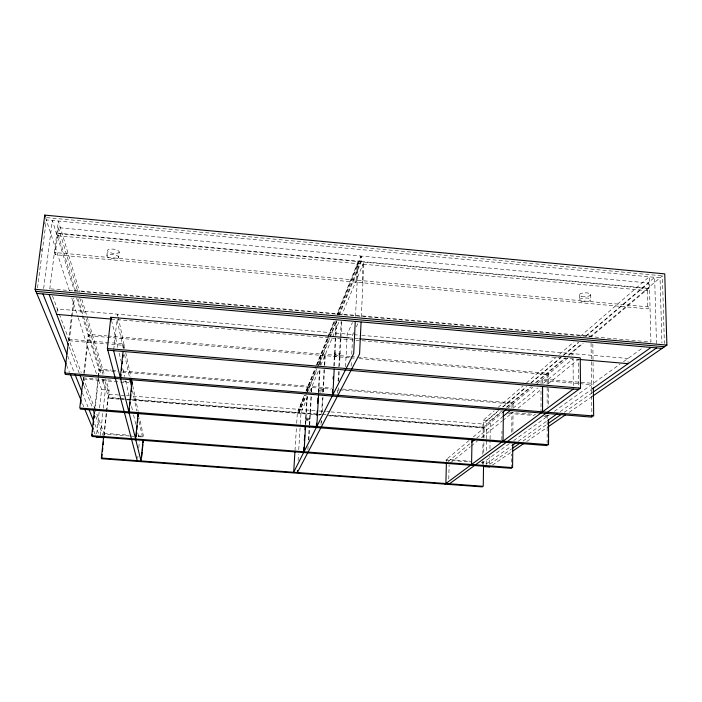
<?xml version="1.0" encoding="UTF-8"?>
<svg xmlns="http://www.w3.org/2000/svg" width="702" height="702" viewBox="0 0 702 702"><rect width="100%" height="100%" fill="white"/><g stroke="black" fill="none" stroke-linecap="round" stroke-linejoin="round"><path stroke-width="0.53" stroke-dasharray="3.51 2.63" d="M541.005 412.995L541.031 388.004M541.04 383.661L541.04 380.405L578.65 383.564M542.585 383.476L542.593 379.115L593.304 383.38M511.46 468.331L511.582 454.141M511.767 432.309L511.933 412.636M511.969 408.292L512.004 403.922L513.127 402.992L513.074 408.467M512.89 431.467L513.039 412.82M501.842 439.891L501.939 431.256M486.188 464.557L486.267 459.178M486.389 450.57L486.547 439.812M486.565 438.741L486.828 420.445L498.464 410.53M489.733 463.75L489.838 456.221M489.943 448.692L490.057 440.093M490.075 439.013L490.329 420.726L501.193 411.574M329.563 415.356L482.923 427.527L482.976 424.034L498.78 410.565M482.651 464.294L482.695 461.065M482.8 454.194L482.994 442.199M483.055 437.846L483.336 420.173L494.111 410.854M483.564 464.434L483.617 461.153M483.748 452.413L483.897 442.558M483.968 438.197L484.134 427.272L330.379 415.066M446.419 461.486L446.472 459.389L470.498 461.223M448.771 479.01L449.104 464.987M338.741 314.944L360.626 261.425L360.881 256.019L58.363 227.641L57.669 233.152L75.737 291.514M339.312 314.996L361.276 261.486L361.53 256.081L648.499 283.003L648.639 288.303L590.891 336.82M363.013 264.18L362.135 282.748L363.004 280.747M361.319 316.839L363.882 262.1L341.935 314.671M351.158 366.146L351.369 361.793M351.746 354.168L352.702 334.573L353.606 332.651M357.309 263.654L356.414 282.222L357.257 280.221M355.51 316.33L358.152 261.565L336.934 314.224M345.542 366.769L347.183 334.099L352.457 322.56M334.38 365.865L336.749 321.244M337.478 393.19L337.644 389.908M338.101 381.142L338.61 371.288M338.838 366.909L341.216 321.095M338.18 390.944L338.346 387.723M338.68 381.291L339.18 371.648M339.461 366.295L340.874 338.934M340.926 337.855L341.769 321.683M333.801 366.172L336.223 320.656M320.989 424.622L321.226 420.252M321.595 413.689L322.56 396.191M322.788 392.207L323.306 391.093L318.813 390.733L318.313 391.848L322.788 392.207L324.034 369.647M324.28 365.347L324.815 355.677M321.551 422.657L321.674 420.524M322.148 411.995L322.973 397.06M323.271 391.734L324.5 369.524M324.736 365.207L325.333 354.422M318.269 392.541L319.594 369.27M319.831 364.97L320.384 355.3M318.717 392.436L320.033 369.155M320.279 364.838L320.884 354.045M305.317 424.377L307.011 395.752M307.265 391.488L307.52 387.223M305.651 424.578L307.353 395.84M307.608 391.558L307.924 386.205M307.88 449.622L308.073 446.367M308.45 439.864L309.275 425.772M309.336 424.692L311.012 396.077M311.258 391.813L311.504 387.548M308.81 440.119L309.626 425.982M309.696 424.894L311.363 396.165M311.618 391.892L311.925 386.539M127.22 399.298L298.692 412.899L298.903 409.363L304.65 395.147M317.594 414.399L299.105 412.934L299.324 409.398L305.089 395.182M298.096 460.573L298.49 454.054M298.754 449.701L300.272 424.692M300.333 423.604L300.991 412.732L308.169 395.542M295.015 450.508L296.419 427.667M296.692 423.315L297.358 412.443L304.291 395.226M137.741 458.231L137.952 456.142M138.785 447.762L139.417 441.47M123.429 348.21L123.885 343.866L109.828 342.681M123.859 348.613L124.201 345.366L109.135 344.103M118.682 257.362A5.949 2.08 7.6 0 0 110.144 254.361A5.949 2.08 7.6 0 0 109.53 257.915A5.949 2.08 7.6 0 0 118.682 257.362L119.252 252.088A5.949 2.106 7.7 0 0 110.74 249.061A5.949 2.106 7.7 0 0 110.117 252.65A5.949 2.106 7.7 0 0 119.261 252.088M100.377 435.275L102.861 412.6M103.334 408.283L105.344 389.926L102.08 379.466M103.808 435.293L106.283 412.557M106.397 411.539L107.932 397.402L118.84 398.271M104.159 435.565L109.091 390.224L105.651 378.738M113.75 349.605L117.006 319.577L123.236 348.262M117.366 316.339L117.594 314.18L118.05 316.321M126.132 399.21L108.652 397.823L109.038 394.243L104.58 379.571M94.717 408.476L98.157 377.711M98.28 376.641L99.114 369.129L111.135 370.112M98.605 377.825L95.077 409.433L104.326 434.073L129.44 435.986M98.728 376.755L99.114 369.129M96.709 433.906L99.456 409.064M99.57 407.985L101.606 389.619L97.876 378.167M106.888 255.756L107.485 250.465M83.766 373.341L88.268 334.336L106.809 335.907M83.468 381.028L83.942 376.913M84.337 373.473L88.689 335.688L88.268 334.336M68.454 341.523L73.684 298.052M69.287 340.882L72.157 317.014M72.28 315.997L74.351 298.675M56.967 312.206L57.371 308.959L360.688 335.266M49.772 289.092L58.389 221.033L79.668 292.05M55.142 254.677L54.405 252.474L650.017 307.037L647.735 308.854L55.142 254.677L57.529 235.74L56.818 233.45L649.534 288.75L647.27 290.646L57.529 235.74M43.638 288.548L52.36 220.463L74.605 291.593M41.181 251.184L41.462 249.017M44.709 224.035L44.989 221.858M37.496 288.004L46.332 219.893L660.047 277.825L661.942 342.962M305.897 391.251L315.961 366.268M316.365 365.268L327.553 337.513M327.957 336.495L334.099 321.253M306.291 391.084L315.321 368.743M316.962 364.68L327.632 338.276M328.045 337.267L334.608 321.016M337.074 314.926L360.881 256.019M306.739 391.119L315.803 368.787M317.444 364.724L328.984 336.293M329.396 335.275L335.161 321.068M337.636 314.97L361.53 256.081M298.692 412.899L306.125 394.726M306.537 393.717L316.856 368.471M317.269 367.462L329.247 338.171M329.659 337.162L336.258 321.007M299.105 412.934L306.151 395.77M307.809 391.734L316.927 369.524M318.585 365.479L329.773 338.224M330.186 337.206L336.82 321.051M309.828 391.576L319.138 369.261M320.832 365.215L339.417 320.691M356.335 326.904L358.16 323.06M498.262 407.265L523.148 385.758M526.465 382.897L556.326 357.09M559.643 354.22L573.745 342.032M580.378 336.302L649.227 276.799L650.938 341.988L49.807 288.803M502.614 406.984L526.702 386.433M530.861 382.897L562.425 355.967M563.258 355.256L578.211 342.506M585.687 336.126L654.641 277.308L656.475 343.559M502.939 407.02L526.228 387.179M531.221 382.923L560.328 358.125M563.662 355.291L578.632 342.532M586.117 336.153L648.499 283.003M506.212 407.353L530.458 386.942M535.477 382.713L564.741 358.073M568.085 355.256L582.291 343.296M589.82 336.951L662.381 275.86L664.39 343.48M482.923 427.527L502.167 411.354M507.195 407.134L531.467 386.741M536.486 382.52L565.777 357.915M569.129 355.098L583.353 343.146M484.134 427.272L483.213 428.044L326.869 415.645M359.398 358.599L547.156 374.491L548.525 373.341L548.534 384.161M469.12 440.47L445.656 460.064L470.691 461.977M473.315 436.969L501.807 413.171M507.669 408.274L532.809 387.276M537.004 383.775L568.006 357.88M571.358 355.08L573.034 353.685L573.051 355.774M448.104 461.556L470.059 443.524M476.816 437.978L502.141 417.172M513.118 408.152L537.609 388.039M543.515 383.187L573.069 358.915L573.271 387.987M449.982 463.215L470.393 446.709M471.244 446.024L477.193 441.207M481.44 437.767L501.851 421.261M502.702 420.577L512.899 412.328M518.006 408.195L541.812 388.943M547.762 384.126L578.369 359.371L578.615 389.513M509.248 443.778L482.669 462.881L480.493 462.723M513.68 440.602L549.131 415.128M554.44 411.302L620.015 364.18M623.56 361.635L642.111 348.297M486.179 463.925L511.179 446.261M518.269 441.251L546.876 421.042M560.161 411.653L591.505 389.513M489.742 464.206L511.267 449.201M522.929 441.075L547.156 424.192M564.197 412.311L592.005 392.927M492.4 465.119L511.354 452.079M526.702 441.523L546.56 427.86M569.129 412.337L591.689 396.823M104.028 433.283L128.554 435.152M138.145 435.889L143.48 436.293M130.537 436.065L133.81 436.319M138.18 436.653L143.638 437.065L139.566 417.83M101.606 389.619L109.091 390.224M483.336 420.173L490.329 420.726M109.038 394.243L125.412 395.542M126.5 395.63L128.685 395.805M133.047 396.147L298.903 409.363M299.324 409.398L317.901 410.881M318.998 410.968L325.552 411.486M326.649 411.574L329.931 411.837M331.019 411.925L482.976 424.034M119.928 398.359L123.201 398.613M129.738 399.131L321.656 414.373M322.745 414.461L326.018 414.715M318.682 414.487L320.858 414.663M119.147 399.166L108.213 398.297L107.932 397.402M120.235 399.254L320.314 415.119M112.223 370.2L117.69 370.647M123.148 371.095L331.792 388.162M342.716 389.048L513.127 402.992M99.456 370.217L118.006 371.735M122.376 372.095L330.835 389.127M339.566 389.838L512.004 403.922M83.24 377.887L113.54 380.335M123.28 381.125L130.853 381.739M509.81 412.399L535.644 414.496M545.322 415.277L548.552 415.54L548.552 417.672M83.687 379.08L128.949 382.739M508.564 413.417L534.301 415.496M543.945 416.277L547.165 416.54M69.305 340.751L108.055 344.006M579.72 383.652L591.54 384.643M107.897 335.995L350.026 356.519M351.123 356.607L356.572 357.072M357.66 357.16L548.525 373.341M88.689 335.688L349.578 357.774M350.667 357.862L355.036 358.231M68.735 339.224L108.749 342.594M361.776 335.363L627.992 358.45L628.079 362.618M348.815 337.864L358.643 338.706M111.258 319.077L579.545 359.468M74.587 290.47L592.751 336.311M57.669 233.152L360.626 261.425M361.276 261.486L648.639 288.303M46.648 217.62L662.381 275.86M66.567 365.277L69.507 372.367M82.511 403.747L83.766 406.783M93.831 431.081L95.095 434.117M67.69 356.028L74.175 372.306M82.292 392.664L87.969 406.906M94.867 424.21L98.921 434.389M69.191 346.999L79.247 373.271M84.021 385.731L92.611 408.16M95.7 416.242L103.15 435.688M52.457 295.858L58.915 313.066M59.301 314.092L81.23 372.543M83.161 377.667L94.7 408.432M45.56 217.515L69.726 291.742M71.762 297.99L77.869 316.734M78.203 317.778L96.516 374.008M76.562 297.867L81.801 314.61M82.125 315.654L100.439 374.236M78.001 298.806L83.161 315.488M83.485 316.532L101.553 374.894M102.843 379.062L108.652 397.823M58.363 227.641L77.808 291.558M79.721 297.841L84.819 314.61M86.092 318.796L102.983 374.333M81.862 299.359L104.396 374.552M111.504 320.147L118.199 348.885M119.191 353.141L121.174 361.662M122.911 369.112L124.64 376.562M125.632 380.817L129.107 395.717M131.581 406.361L132.573 410.617M133.564 414.882L136.048 425.526M137.785 432.976L139.022 438.294M124.614 354.642L129.458 376.956M132.45 390.768L136.829 410.96M139.136 421.586L142.585 437.522M118.278 317.392L124.842 348.376M125.746 352.65L130.958 377.228M132.766 385.775L138.206 411.425M647.27 290.646L647.735 308.854M592.839 343.945L593.041 361.486M593.058 362.504L593.339 386.521M590.742 294.533L590.803 299.657M591.066 343.199L591.268 360.661M591.277 361.679L591.584 388.855M591.593 389.943L591.865 413.864M579.264 294.98L579.308 300.087M548.534 388.478L548.552 405.8M547.156 374.491L547.156 386.521M547.156 387.425L547.156 406.221M547.165 414.97L547.165 420.437M547.165 421.533L547.165 445.603M306.037 418.05L305.633 418.954L309.652 419.269L310.073 418.366L306.037 418.05M318.901 389.233L318.401 390.356L322.867 390.716L323.385 389.601L318.901 389.233M335.065 353.001L334.424 354.431L339.461 354.861L340.119 353.431L335.065 353.001M305.958 419.401L305.554 420.305L309.573 420.621L309.994 419.717L305.958 419.401M334.977 354.677L334.336 356.098L339.373 356.528L340.04 355.107L334.977 354.677M581.712 301.5A5.756 1.895 -1.7 0 0 590.786 299.903A5.756 1.895 -1.7 0 0 582.678 298.201A5.756 1.895 -1.7 0 0 581.712 301.5M581.668 296.402A5.748 1.913 -1.8 0 0 590.724 294.779A5.748 1.913 -1.8 0 0 582.625 293.067A5.748 1.913 -1.8 0 0 581.668 296.402"/><path stroke-width="1.05" d="M542.558 411.846L542.585 386.749M512.785 444.612L512.592 467.611L91.681 435.644L94.322 412.039M503.044 441.146L503.352 411.881M483.546 465.531L483.23 486.302L101.342 458.02L103.58 437.451M471.56 464.496L472.025 439.092M445.884 483.538L446.393 462.539M361.065 322.315L359.573 354.062L297.367 472.534L297.499 470.358M355.247 321.806L353.711 353.571L293.673 472.262L294.945 451.597M332.853 394.814L334.213 369.085M332.388 392.866L332.555 389.663M333.125 378.983L333.239 376.851M316.356 426.456L316.541 423.174M316.971 415.514L317.216 411.144M317.655 403.483L317.962 398.016M316.786 426.57L318.594 394.568M303.703 451.483L303.966 447.139M304.352 440.637L304.668 435.214M304.993 429.799L305.186 426.544M304.036 451.772L305.528 426.755M141.032 460.96L143.155 439.513M141.62 457.467L142.164 452.035M142.348 450.14L142.901 444.55M143.076 442.804L143.322 440.277M135.574 438.978L138.197 412.978M136.109 436.591L136.548 432.274M136.767 430.107L137.197 425.789M137.522 422.551L137.961 418.234M138.18 416.075L138.505 412.837M128.835 411.855L131.932 381.827M129.098 412.916L129.537 408.643M129.87 405.44L130.195 402.228M130.528 399.026L130.967 394.752M131.3 391.549L131.634 388.346M131.958 385.135L132.178 383.002M120.305 377.553L123.078 351.474M120.762 377.825L121.104 374.578M121.569 370.252L121.797 368.094M122.253 363.759L122.481 361.6M122.947 357.265L123.175 355.107M102.115 454.413L101.65 458.731L482.3 486.89M102.466 451.175L102.817 447.937M103.168 444.699L103.519 441.461M92.304 434.336L92.059 436.512L511.46 468.331M92.664 431.081L93.033 427.816M93.392 424.561L93.752 421.297M94.121 418.041L94.366 415.865M137.425 461.381L107.397 348.561L110.837 317.295L348.815 337.864M82.766 382.011L79.765 408.02L548.569 444.708L548.552 419.84M80.853 403.703L81.099 401.544M82.968 385.345L83.213 383.187M68.191 343.699L64.663 373.034L593.681 415.996L593.348 387.609M65.523 372.253L65.26 374.42L591.9 417.128L591.883 414.952M66.155 364.268L35.1 289.321L44.77 215.11L664.741 273.877L666.9 345.094L592.593 396.2M502.641 412.478L505.993 409.678M471.744 442.137L474.28 440.057M502.992 416.479L510.591 410.231M445.068 484.143L573.271 389.066M448.648 484.406L580.501 388.136L580.247 357.853L359.731 338.803M512.03 445.665L516.532 442.479M547.683 420.472L557.485 413.548M592.391 388.882L651.079 347.42M512.17 448.578L519.348 443.576M548.051 423.569L560.608 414.812M592.9 392.304L656.598 347.902M512.258 451.456L523.99 443.383M547.463 427.246L565.514 414.821M96.349 437.153L103.931 437.723M483.502 466.514L489.689 466.979M80.23 409.099L547.165 445.603M107.397 348.561L580.501 388.136M107.827 350.193L578.615 389.513M56.704 314.373L111.627 319.112M580.027 359.512L628.097 363.662M35.1 289.321L666.9 345.094M35.951 291.374L664.487 346.744M36.794 293.41L662.1 348.394M70.349 374.394L81.248 400.71M84.609 408.81L92.997 429.054M42.945 293.954L66.874 353.992M74.991 374.341L81.888 391.646M89.189 409.959L93.647 421.156M49.087 294.489L68.41 344.954M80.037 375.316L83.24 383.696M92.997 409.178L94.559 413.259M44.77 215.11L45.297 216.707M113.636 350.684L141.207 461.662M110.837 317.295L111.258 319.077M129.914 379.08L131.528 386.521M137.285 413.083L137.978 416.268M131.414 379.361L132.318 383.634"/></g></svg>
